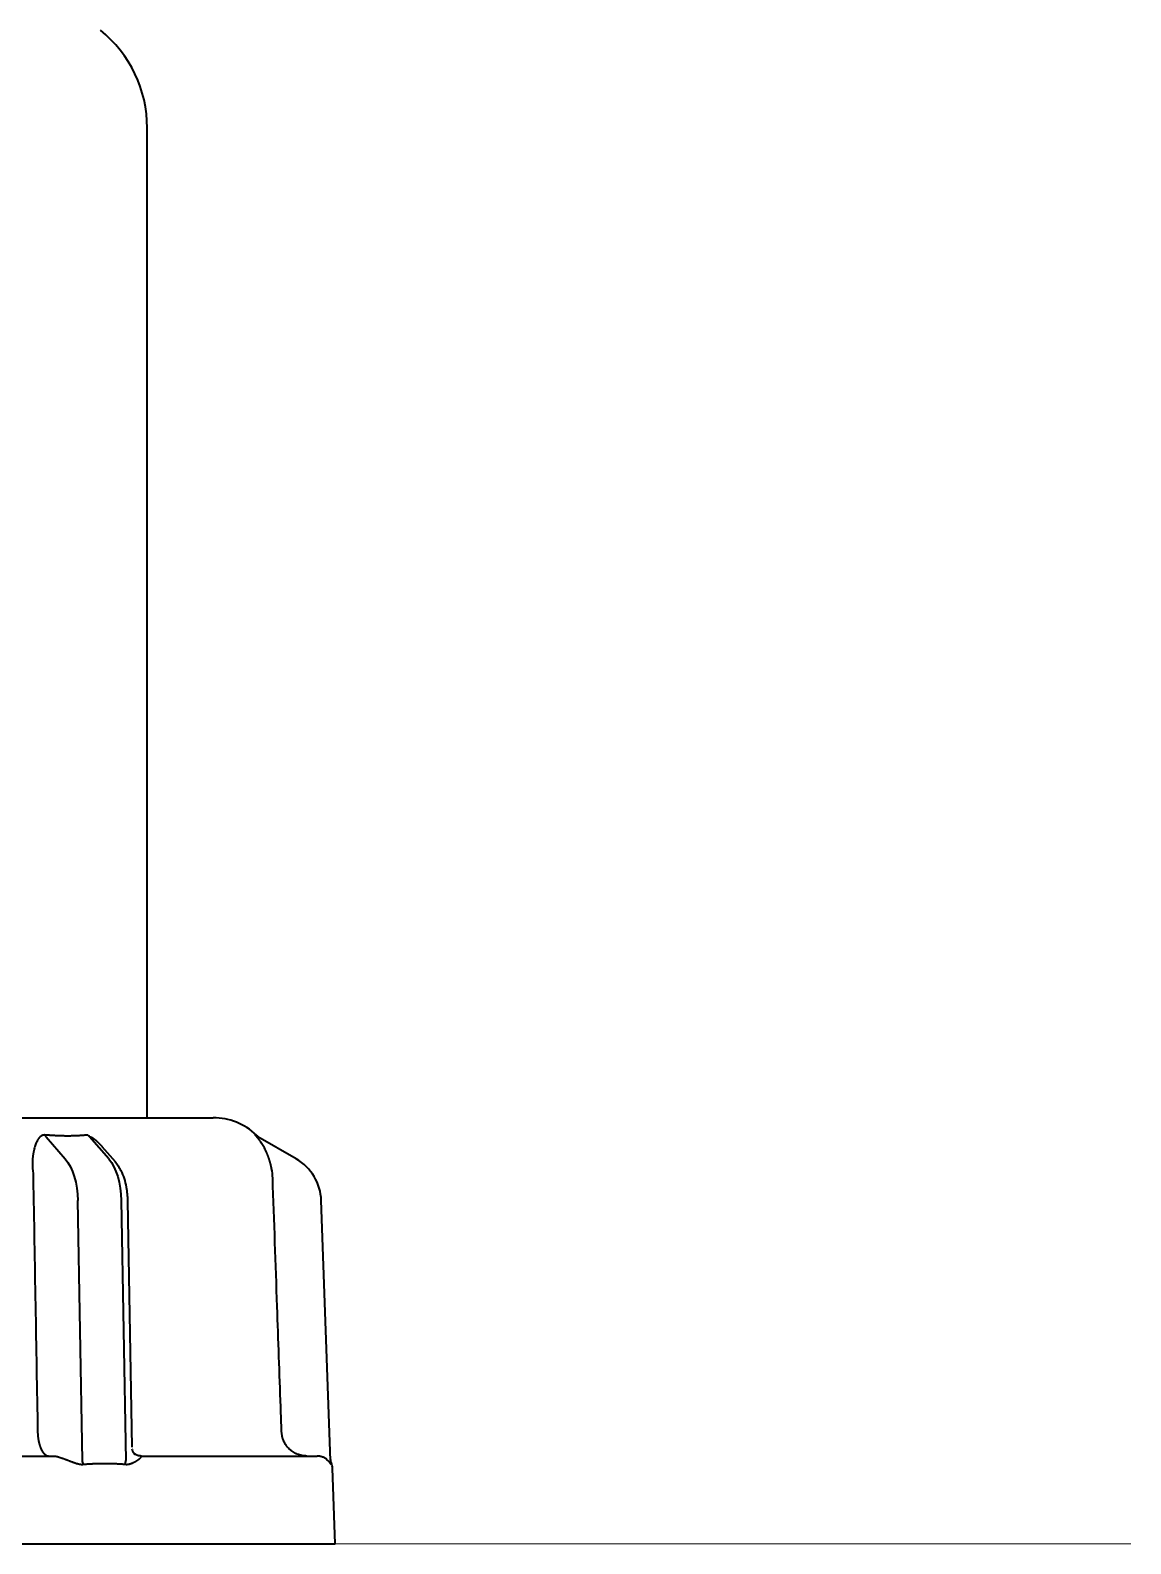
# Model space of a CAD drawing. Extents: x 6569 to 10251, y -294 to 3435.
# Drawn here: x 8603.8 to 8647.8, y 2432.7 to 2493.1 of the extents above; entities that cross this region are included whole.
import ezdxf

# ---------------------------------------------------------------- set-up
doc = ezdxf.new("R2010")
doc.units = 0
doc.header["$LTSCALE"] = 5
doc.layers.get('0').update_dxf_attribs({"linetype": 'CONTINUOUS', "lineweight": 0})
doc.layers.add('1', color=7, linetype='CONTINUOUS', true_color=0xffffff)

msp = doc.modelspace()

# ---------------------------------------------------------------- linework, layer by layer
at = {"color": 4}
msp.add_line((8547.764, 2432.726), (8647.764, 2432.726), dxfattribs=at)
at = {"layer": '1', "color": 7, "linetype": 'Continuous', "lineweight": 35}
for p, q in [((8608.514, 2449.726), (8608.514, 2489.226)), ((8584.385, 2449.726), (8611.144, 2449.726)), ((8612.858, 2449.024), (8612.91, 2448.996)), ((8604.482, 2448.964), (8605.247, 2448.08)), ((8606.979, 2448.08), (8606.214, 2448.964)), ((8606.71, 2448.578), (8607.232, 2447.975)), ((8614.462, 2448.08), (8612.932, 2448.964)), ((8605.928, 2436.048), (8605.747, 2446.418)), ((8607.479, 2446.418), (8607.66, 2436.048)), ((8607.729, 2446.409), (8607.901, 2436.58)), ((8615.823, 2436.048), (8615.461, 2446.418)), ((8590.731, 2436.226), (8604.798, 2436.226)), ((8608.262, 2436.226), (8615.296, 2436.226)), ((8615.865, 2435.932), (8615.853, 2435.896)), ((8616.014, 2432.726), (8615.909, 2435.744)), ((8597.764, 2432.726), (8616.014, 2432.726))]:
    msp.add_line(p, q, dxfattribs=at)
for centre, radius, start, end in [((8603.514, 2489.226), 5, 0, 51.15081), ((8611.144, 2447.226), 2.5, 46.33055, 90), ((8613.462, 2446.348), 2, 2, 60), ((8615.409, 2435.726), 0.5, 2, 24.23094)]:
    msp.add_arc(centre, radius, start, end, dxfattribs=at)
at = {"layer": '1', "color": 7, "linetype": 'Continuous', "lineweight": 35, "extrusion": (0, 0, -1)}
for centre, major_axis, ratio, start_param, end_param in [((8604.607, 2449.397), (0.05, 0.498), 0.350879, 3.622309, 3.863433), ((8606.339, 2449.398), (-0.06, 0.497), 0.631469, 3.734247, 3.975077), ((8604.747, 2446.348), (0, 2), 0.5, 0.523599, 1.53589), ((8606.479, 2446.348), (0, 2), 0.5, 0.523599, 1.53589)]:
    msp.add_ellipse(centre, major_axis=major_axis, ratio=ratio, start_param=start_param, end_param=end_param, dxfattribs=at)
at = {"layer": '1', "color": 7, "linetype": 'Continuous', "lineweight": 35}
for centre, major_axis, ratio, start_param, end_param in [((8613.182, 2449.397), (0.25, 0.433), 0.982349, 2.900465, 3.141593), ((8616.321, 2436.138), (-0.354, 0.354), 1, 0.801342, 1.211242)]:
    msp.add_ellipse(centre, major_axis=major_axis, ratio=ratio, start_param=start_param, end_param=end_param, dxfattribs=at)
for points, knots in [([(8604.342, 2449.024), (8604.34, 2449.024), (8604.336, 2449.022), (8604.33, 2449.02), (8604.323, 2449.018), (8604.317, 2449.015), (8604.311, 2449.012), (8604.305, 2449.009), (8604.299, 2449.006), (8604.293, 2449.002), (8604.287, 2448.998), (8604.28, 2448.994), (8604.274, 2448.99), (8604.268, 2448.986), (8604.262, 2448.981), (8604.256, 2448.976), (8604.25, 2448.971), (8604.244, 2448.966), (8604.238, 2448.96), (8604.231, 2448.954), (8604.225, 2448.948), (8604.219, 2448.942), (8604.213, 2448.935), (8604.201, 2448.921), (8604.183, 2448.899), (8604.16, 2448.868), (8604.139, 2448.834), (8604.115, 2448.789), (8604.088, 2448.73), (8604.06, 2448.655), (8604.033, 2448.571), (8604.013, 2448.499), (8603.999, 2448.445), (8603.991, 2448.412), (8603.983, 2448.378), (8603.976, 2448.345), (8603.97, 2448.311), (8603.964, 2448.277), (8603.958, 2448.243), (8603.953, 2448.209), (8603.949, 2448.175), (8603.945, 2448.141), (8603.941, 2448.107), (8603.939, 2448.072), (8603.936, 2448.038), (8603.934, 2448.004), (8603.933, 2447.969), (8603.932, 2447.935), (8603.932, 2447.901), (8603.932, 2447.866), (8603.933, 2447.832), (8603.935, 2447.798), (8603.937, 2447.763), (8603.939, 2447.729), (8603.941, 2447.706), (8603.942, 2447.695)], [0, 0, 0, 0, 0.004712, 0.009534, 0.014468, 0.019518, 0.02469, 0.029985, 0.035407, 0.04096, 0.046646, 0.052467, 0.058427, 0.064527, 0.070769, 0.077156, 0.083689, 0.09037, 0.0972, 0.104182, 0.111317, 0.118606, 0.126049, 0.13365, 0.16436, 0.195902, 0.228345, 0.261749, 0.318602, 0.379208, 0.44371, 0.512228, 0.53576, 0.559032, 0.582049, 0.604817, 0.627343, 0.649632, 0.671691, 0.693528, 0.715149, 0.736562, 0.757775, 0.778796, 0.799634, 0.820297, 0.840795, 0.861137, 0.881332, 0.901391, 0.921323, 0.94114, 0.960851, 0.980467, 1, 1, 1, 1]), ([(8604.454, 2449.035), (8604.452, 2449.036), (8604.446, 2449.036), (8604.438, 2449.036), (8604.431, 2449.037), (8604.423, 2449.037), (8604.415, 2449.036), (8604.408, 2449.036), (8604.4, 2449.036), (8604.393, 2449.035), (8604.385, 2449.034), (8604.378, 2449.033), (8604.371, 2449.032), (8604.363, 2449.03), (8604.356, 2449.028), (8604.349, 2449.027), (8604.344, 2449.025), (8604.342, 2449.024)], [0, 0, 0, 0, 0.064703, 0.129406, 0.194175, 0.259078, 0.32418, 0.389546, 0.455241, 0.521329, 0.587871, 0.654929, 0.722563, 0.790832, 0.859791, 0.929496, 1, 1, 1, 1]), ([(8606.032, 2449.024), (8606.022, 2449.024), (8606.003, 2449.022), (8605.974, 2449.02), (8605.945, 2449.017), (8605.915, 2449.015), (8605.886, 2449.013), (8605.856, 2449.011), (8605.827, 2449.01), (8605.797, 2449.008), (8605.767, 2449.006), (8605.737, 2449.005), (8605.707, 2449.004), (8605.677, 2449.002), (8605.646, 2449.001), (8605.616, 2449), (8605.585, 2448.999), (8605.555, 2448.998), (8605.524, 2448.998), (8605.493, 2448.997), (8605.462, 2448.996), (8605.431, 2448.996), (8605.4, 2448.996), (8605.368, 2448.996), (8605.337, 2448.996), (8605.306, 2448.996), (8605.274, 2448.996), (8605.242, 2448.996), (8605.211, 2448.996), (8605.179, 2448.997), (8605.147, 2448.998), (8605.115, 2448.998), (8605.083, 2448.999), (8605.05, 2449), (8605.018, 2449.001), (8604.986, 2449.002), (8604.953, 2449.004), (8604.921, 2449.005), (8604.888, 2449.006), (8604.855, 2449.008), (8604.822, 2449.01), (8604.789, 2449.011), (8604.756, 2449.013), (8604.723, 2449.015), (8604.69, 2449.017), (8604.657, 2449.02), (8604.623, 2449.022), (8604.601, 2449.024), (8604.59, 2449.024)], [0, 0, 0, 0, 0.021779, 0.043552, 0.06532, 0.087084, 0.108843, 0.130598, 0.152348, 0.174095, 0.195838, 0.217578, 0.239315, 0.261049, 0.28278, 0.304509, 0.326236, 0.34796, 0.369683, 0.391405, 0.413126, 0.434845, 0.456564, 0.478282, 0.5, 0.521718, 0.543436, 0.565155, 0.586874, 0.608595, 0.630317, 0.65204, 0.673764, 0.695491, 0.71722, 0.738951, 0.760685, 0.782422, 0.804162, 0.825905, 0.847652, 0.869402, 0.891157, 0.912916, 0.93468, 0.956448, 0.978221, 1, 1, 1, 1]), ([(8612.839, 2449.026), (8612.835, 2449.031), (8612.833, 2449.034), (8612.833, 2449.036), (8612.833, 2449.037), (8612.835, 2449.037), (8612.836, 2449.036), (8612.837, 2449.035)], [0, 0, 0, 0, 0.5, 0.5, 0.75, 0.75, 1, 1, 1, 1]), ([(8613.48, 2447.695), (8613.479, 2447.701), (8613.477, 2447.712), (8613.473, 2447.73), (8613.47, 2447.747), (8613.466, 2447.764), (8613.462, 2447.782), (8613.458, 2447.799), (8613.454, 2447.816), (8613.45, 2447.834), (8613.446, 2447.851), (8613.442, 2447.868), (8613.437, 2447.886), (8613.433, 2447.903), (8613.428, 2447.92), (8613.423, 2447.937), (8613.418, 2447.955), (8613.414, 2447.972), (8613.408, 2447.989), (8613.403, 2448.006), (8613.398, 2448.024), (8613.393, 2448.041), (8613.387, 2448.058), (8613.382, 2448.075), (8613.376, 2448.092), (8613.37, 2448.109), (8613.364, 2448.126), (8613.358, 2448.143), (8613.352, 2448.161), (8613.346, 2448.178), (8613.339, 2448.195), (8613.333, 2448.211), (8613.326, 2448.228), (8613.32, 2448.245), (8613.313, 2448.262), (8613.306, 2448.279), (8613.299, 2448.296), (8613.292, 2448.313), (8613.284, 2448.329), (8613.277, 2448.346), (8613.269, 2448.363), (8613.262, 2448.379), (8613.254, 2448.396), (8613.246, 2448.412), (8613.238, 2448.429), (8613.23, 2448.445), (8613.222, 2448.462), (8613.201, 2448.502), (8613.167, 2448.565), (8613.119, 2448.648), (8613.069, 2448.725), (8613.031, 2448.78), (8613.005, 2448.816), (8612.991, 2448.835), (8612.977, 2448.853), (8612.964, 2448.87), (8612.952, 2448.886), (8612.94, 2448.902), (8612.928, 2448.916), (8612.917, 2448.93), (8612.907, 2448.942), (8612.897, 2448.954), (8612.888, 2448.965), (8612.88, 2448.975), (8612.872, 2448.985), (8612.865, 2448.993), (8612.859, 2449.001), (8612.853, 2449.008), (8612.848, 2449.014), (8612.844, 2449.02), (8612.841, 2449.023), (8612.84, 2449.024)], [0, 0, 0, 0, 0.009877, 0.019767, 0.029672, 0.039593, 0.049532, 0.059489, 0.069466, 0.079465, 0.089487, 0.099532, 0.109604, 0.119701, 0.129827, 0.139983, 0.150168, 0.160386, 0.170636, 0.180921, 0.191241, 0.201598, 0.211992, 0.222425, 0.232899, 0.243413, 0.253969, 0.264569, 0.275213, 0.285903, 0.296638, 0.307422, 0.318253, 0.329134, 0.340065, 0.351048, 0.362082, 0.373169, 0.384311, 0.395507, 0.406758, 0.418066, 0.429432, 0.440855, 0.452337, 0.463878, 0.475479, 0.487142, 0.550852, 0.613762, 0.67598, 0.737614, 0.755418, 0.772724, 0.789538, 0.805867, 0.821719, 0.837101, 0.852024, 0.866497, 0.88053, 0.894136, 0.907328, 0.92012, 0.932528, 0.94457, 0.956263, 0.96763, 0.978691, 0.989473, 1, 1, 1, 1]), ([(8606.214, 2448.964), (8606.216, 2448.965), (8606.219, 2448.965), (8606.225, 2448.966), (8606.232, 2448.966), (8606.239, 2448.965), (8606.247, 2448.963), (8606.255, 2448.961), (8606.264, 2448.958), (8606.273, 2448.955), (8606.283, 2448.951), (8606.293, 2448.946), (8606.304, 2448.94), (8606.316, 2448.934), (8606.327, 2448.927), (8606.34, 2448.92), (8606.353, 2448.911), (8606.366, 2448.902), (8606.38, 2448.892), (8606.394, 2448.882), (8606.409, 2448.871), (8606.424, 2448.859), (8606.44, 2448.846), (8606.456, 2448.833), (8606.472, 2448.818), (8606.489, 2448.803), (8606.506, 2448.789), (8606.523, 2448.772), (8606.544, 2448.753), (8606.572, 2448.726), (8606.605, 2448.693), (8606.643, 2448.652), (8606.679, 2448.613), (8606.702, 2448.587), (8606.71, 2448.578)], [0, 0, 0, 0, 0.011196, 0.022245, 0.033363, 0.044763, 0.056639, 0.069167, 0.082495, 0.096747, 0.112024, 0.128408, 0.145965, 0.164751, 0.184809, 0.206175, 0.22888, 0.252949, 0.278402, 0.305258, 0.333531, 0.363235, 0.394381, 0.426978, 0.461034, 0.496558, 0.533556, 0.565127, 0.611078, 0.67141, 0.746123, 0.835219, 0.938696, 1, 1, 1, 1]), ([(8607.232, 2447.975), (8607.322, 2447.867), (8607.514, 2447.574), (8607.684, 2447.024), (8607.725, 2446.599), (8607.729, 2446.409)], [0, 0, 0, 0, 0.282047, 0.696349, 1, 1, 1, 1]), ([(8613.879, 2437.191), (8613.868, 2437.524), (8613.856, 2437.857), (8613.797, 2439.523), (8613.75, 2440.856), (8613.644, 2443.897), (8613.583, 2445.605), (8613.523, 2447.313)], [0, 0, 0, 0, 0.098732, 0.098732, 0.493661, 0.493661, 1, 1, 1, 1]), ([(8604.142, 2437.191), (8604.142, 2437.189), (8604.142, 2437.183), (8604.142, 2437.175), (8604.142, 2437.167), (8604.142, 2437.159), (8604.143, 2437.151), (8604.143, 2437.142), (8604.143, 2437.134), (8604.144, 2437.126), (8604.144, 2437.117), (8604.144, 2437.109), (8604.145, 2437.101), (8604.145, 2437.092), (8604.146, 2437.083), (8604.147, 2437.075), (8604.147, 2437.066), (8604.148, 2437.057), (8604.149, 2437.049), (8604.149, 2437.04), (8604.15, 2437.031), (8604.151, 2437.022), (8604.152, 2437.013), (8604.153, 2437.004), (8604.154, 2436.995), (8604.155, 2436.986), (8604.156, 2436.977), (8604.157, 2436.968), (8604.158, 2436.959), (8604.159, 2436.95), (8604.16, 2436.941), (8604.162, 2436.932), (8604.163, 2436.922), (8604.164, 2436.913), (8604.166, 2436.904), (8604.167, 2436.895), (8604.169, 2436.885), (8604.17, 2436.876), (8604.172, 2436.867), (8604.174, 2436.857), (8604.175, 2436.848), (8604.177, 2436.838), (8604.179, 2436.829), (8604.181, 2436.82), (8604.183, 2436.81), (8604.185, 2436.801), (8604.187, 2436.791), (8604.189, 2436.782), (8604.191, 2436.772), (8604.193, 2436.763), (8604.196, 2436.754), (8604.198, 2436.744), (8604.2, 2436.735), (8604.203, 2436.725), (8604.205, 2436.716), (8604.208, 2436.707), (8604.21, 2436.697), (8604.213, 2436.688), (8604.216, 2436.679), (8604.218, 2436.669), (8604.221, 2436.66), (8604.224, 2436.651), (8604.227, 2436.642), (8604.23, 2436.632), (8604.233, 2436.623), (8604.236, 2436.614), (8604.24, 2436.605), (8604.243, 2436.596), (8604.246, 2436.587), (8604.25, 2436.578), (8604.253, 2436.569), (8604.256, 2436.56), (8604.26, 2436.551), (8604.264, 2436.543), (8604.267, 2436.534), (8604.271, 2436.525), (8604.275, 2436.517), (8604.279, 2436.508), (8604.283, 2436.5), (8604.287, 2436.491), (8604.291, 2436.483), (8604.295, 2436.475), (8604.299, 2436.467), (8604.303, 2436.458), (8604.308, 2436.45), (8604.312, 2436.443), (8604.317, 2436.435), (8604.321, 2436.427), (8604.326, 2436.419), (8604.33, 2436.412), (8604.335, 2436.405), (8604.34, 2436.397), (8604.345, 2436.39), (8604.349, 2436.383), (8604.354, 2436.376), (8604.359, 2436.369), (8604.364, 2436.362), (8604.37, 2436.356), (8604.375, 2436.349), (8604.38, 2436.343), (8604.385, 2436.337), (8604.391, 2436.331), (8604.396, 2436.325), (8604.401, 2436.319), (8604.407, 2436.313), (8604.413, 2436.308), (8604.418, 2436.302), (8604.424, 2436.297), (8604.43, 2436.292), (8604.436, 2436.287), (8604.441, 2436.282), (8604.447, 2436.278), (8604.453, 2436.273), (8604.459, 2436.269), (8604.465, 2436.265), (8604.472, 2436.261), (8604.478, 2436.258), (8604.484, 2436.254), (8604.49, 2436.251), (8604.497, 2436.248), (8604.503, 2436.245), (8604.509, 2436.242), (8604.516, 2436.24), (8604.522, 2436.237), (8604.529, 2436.235), (8604.535, 2436.233), (8604.542, 2436.232), (8604.549, 2436.23), (8604.555, 2436.229), (8604.562, 2436.228), (8604.569, 2436.227), (8604.576, 2436.227), (8604.583, 2436.226), (8604.587, 2436.226), (8604.589, 2436.226)], [0, 0, 0, 0, 0.005202, 0.01044, 0.015714, 0.021025, 0.026371, 0.031754, 0.037173, 0.042628, 0.048119, 0.053646, 0.05921, 0.06481, 0.070446, 0.076118, 0.081826, 0.087571, 0.093352, 0.099169, 0.105022, 0.110911, 0.116837, 0.122798, 0.128796, 0.134831, 0.140901, 0.147008, 0.15315, 0.159329, 0.165545, 0.171796, 0.178084, 0.184408, 0.190768, 0.197164, 0.203597, 0.210066, 0.216571, 0.223112, 0.22969, 0.236304, 0.242954, 0.24964, 0.256363, 0.263122, 0.269917, 0.276748, 0.283615, 0.290519, 0.297459, 0.304436, 0.311448, 0.318497, 0.325582, 0.332703, 0.339861, 0.347055, 0.354285, 0.361551, 0.368854, 0.376193, 0.383568, 0.39098, 0.398428, 0.405912, 0.413432, 0.420988, 0.428581, 0.43621, 0.443876, 0.451578, 0.459316, 0.46709, 0.474901, 0.482747, 0.490631, 0.49855, 0.506506, 0.514498, 0.522526, 0.530591, 0.538692, 0.546829, 0.555002, 0.563212, 0.571458, 0.579741, 0.58806, 0.596415, 0.604806, 0.613234, 0.621698, 0.630198, 0.638734, 0.647307, 0.655917, 0.664562, 0.673244, 0.681962, 0.690717, 0.699507, 0.708335, 0.717198, 0.726098, 0.735034, 0.744006, 0.753015, 0.76206, 0.771142, 0.78026, 0.789414, 0.798604, 0.807831, 0.817094, 0.826394, 0.835729, 0.845102, 0.85451, 0.863955, 0.873436, 0.882954, 0.892508, 0.902098, 0.911724, 0.921387, 0.931087, 0.940822, 0.950594, 0.960403, 0.970248, 0.980129, 0.990046, 1, 1, 1, 1]), ([(8614.879, 2436.226), (8614.863, 2436.226), (8614.846, 2436.227), (8614.814, 2436.228), (8614.798, 2436.229), (8614.75, 2436.234), (8614.719, 2436.238), (8614.625, 2436.257), (8614.564, 2436.275), (8614.49, 2436.305), (8614.475, 2436.311), (8614.446, 2436.325), (8614.403, 2436.346), (8614.334, 2436.386), (8614.282, 2436.423), (8614.245, 2436.453), (8614.232, 2436.463), (8614.208, 2436.484), (8614.196, 2436.495), (8614.162, 2436.528), (8614.14, 2436.552), (8614.108, 2436.588), (8614.098, 2436.601), (8614.079, 2436.626), (8614.069, 2436.639), (8614.023, 2436.705), (8613.991, 2436.76), (8613.953, 2436.848), (8613.941, 2436.877), (8613.926, 2436.923), (8613.921, 2436.939), (8613.912, 2436.97), (8613.908, 2436.985), (8613.89, 2437.063), (8613.882, 2437.127), (8613.879, 2437.191)], [0, 0, 0, 0, 0.03125, 0.03125, 0.0625, 0.0625, 0.125, 0.125, 0.25, 0.25, 0.28125, 0.28125, 0.3125, 0.375, 0.4375, 0.4375, 0.46875, 0.46875, 0.5, 0.5, 0.5625, 0.5625, 0.59375, 0.59375, 0.625, 0.625, 0.75, 0.75, 0.8125, 0.8125, 0.84375, 0.84375, 0.875, 0.875, 1, 1, 1, 1]), ([(8607.897, 2436.517), (8607.902, 2436.484), (8607.926, 2436.418), (8607.976, 2436.334), (8608.023, 2436.3), (8608.036, 2436.292)], [0, 0, 0, 0, 0.407874, 0.854533, 1, 1, 1, 1]), ([(8608.262, 2436.226), (8608.262, 2436.226), (8608.261, 2436.226), (8608.26, 2436.226), (8608.258, 2436.226), (8608.255, 2436.226), (8608.252, 2436.226), (8608.248, 2436.226), (8608.244, 2436.227), (8608.239, 2436.227), (8608.233, 2436.227), (8608.227, 2436.228), (8608.221, 2436.228), (8608.213, 2436.229), (8608.205, 2436.23), (8608.197, 2436.232), (8608.188, 2436.234), (8608.179, 2436.236), (8608.169, 2436.238), (8608.158, 2436.241), (8608.147, 2436.244), (8608.135, 2436.248), (8608.123, 2436.253), (8608.111, 2436.258), (8608.098, 2436.264), (8608.085, 2436.27), (8608.071, 2436.278), (8608.057, 2436.286), (8608.043, 2436.295), (8608.029, 2436.305), (8608.015, 2436.317), (8608, 2436.329), (8607.986, 2436.342), (8607.971, 2436.357), (8607.962, 2436.367), (8607.957, 2436.373)], [0, 0, 0, 0, 0.002611, 0.00694, 0.012997, 0.020783, 0.0303, 0.041547, 0.054527, 0.069238, 0.085681, 0.103857, 0.123764, 0.145404, 0.168776, 0.19388, 0.220716, 0.249285, 0.279587, 0.31162, 0.345386, 0.380884, 0.418115, 0.457078, 0.497773, 0.540201, 0.58436, 0.630253, 0.677877, 0.727234, 0.778323, 0.831144, 0.885697, 0.941982, 1, 1, 1, 1]), ([(8604.798, 2436.226), (8604.8, 2436.226), (8604.803, 2436.226), (8604.808, 2436.226), (8604.813, 2436.226), (8604.818, 2436.225), (8604.824, 2436.225), (8604.83, 2436.224), (8604.836, 2436.223), (8604.842, 2436.222), (8604.849, 2436.221), (8604.856, 2436.22), (8604.863, 2436.219), (8604.87, 2436.217), (8604.878, 2436.216), (8604.886, 2436.214), (8604.894, 2436.212), (8604.902, 2436.211), (8604.911, 2436.209), (8604.919, 2436.206), (8604.928, 2436.204), (8604.937, 2436.202), (8604.947, 2436.199), (8604.957, 2436.196), (8604.966, 2436.194), (8604.977, 2436.191), (8604.987, 2436.188), (8605.002, 2436.183), (8605.021, 2436.177), (8605.046, 2436.169), (8605.072, 2436.16), (8605.099, 2436.151), (8605.127, 2436.142), (8605.155, 2436.131), (8605.185, 2436.121), (8605.215, 2436.11), (8605.247, 2436.098), (8605.268, 2436.09), (8605.279, 2436.086)], [0, 0, 0, 0, 0.014379, 0.028904, 0.043589, 0.058446, 0.073488, 0.088728, 0.104176, 0.119845, 0.135744, 0.151885, 0.168277, 0.184931, 0.201854, 0.219056, 0.236545, 0.254329, 0.272417, 0.290814, 0.309528, 0.328566, 0.347934, 0.367637, 0.387683, 0.408076, 0.428821, 0.449923, 0.497367, 0.546389, 0.597035, 0.649344, 0.703354, 0.759099, 0.816609, 0.875912, 0.937034, 1, 1, 1, 1]), ([(8605.279, 2436.086), (8605.285, 2436.083), (8605.297, 2436.079), (8605.315, 2436.072), (8605.333, 2436.065), (8605.351, 2436.058), (8605.369, 2436.051), (8605.387, 2436.044), (8605.405, 2436.037), (8605.423, 2436.03), (8605.441, 2436.023), (8605.459, 2436.017), (8605.476, 2436.01), (8605.494, 2436.003), (8605.512, 2435.996), (8605.529, 2435.99), (8605.547, 2435.983), (8605.564, 2435.977), (8605.582, 2435.97), (8605.609, 2435.961), (8605.646, 2435.948), (8605.69, 2435.934), (8605.733, 2435.921), (8605.768, 2435.912), (8605.797, 2435.906), (8605.819, 2435.902), (8605.841, 2435.899), (8605.862, 2435.896), (8605.883, 2435.894), (8605.904, 2435.894), (8605.925, 2435.893), (8605.945, 2435.894), (8605.958, 2435.895), (8605.965, 2435.896)], [0, 0, 0, 0, 0.025953, 0.051868, 0.077745, 0.103588, 0.129396, 0.155172, 0.180918, 0.206634, 0.232323, 0.257987, 0.283627, 0.309244, 0.334841, 0.360418, 0.385979, 0.411523, 0.437054, 0.462572, 0.530757, 0.596034, 0.658483, 0.718197, 0.751135, 0.783581, 0.815569, 0.847136, 0.878317, 0.909154, 0.939685, 0.969953, 1, 1, 1, 1]), ([(8605.965, 2435.896), (8605.978, 2435.897), (8606.005, 2435.9), (8606.046, 2435.903), (8606.088, 2435.907), (8606.13, 2435.91), (8606.172, 2435.913), (8606.215, 2435.915), (8606.259, 2435.918), (8606.302, 2435.92), (8606.347, 2435.922), (8606.391, 2435.924), (8606.437, 2435.926), (8606.482, 2435.927), (8606.528, 2435.929), (8606.575, 2435.93), (8606.622, 2435.931), (8606.67, 2435.931), (8606.717, 2435.932), (8606.766, 2435.932), (8606.826, 2435.932), (8606.898, 2435.932), (8606.98, 2435.931), (8607.061, 2435.93), (8607.141, 2435.928), (8607.218, 2435.925), (8607.295, 2435.922), (8607.369, 2435.918), (8607.442, 2435.913), (8607.514, 2435.908), (8607.584, 2435.902), (8607.63, 2435.898), (8607.653, 2435.896)], [0, 0, 0, 0, 0.023767, 0.047813, 0.072139, 0.096746, 0.121634, 0.146804, 0.172257, 0.197993, 0.224014, 0.25032, 0.276911, 0.303788, 0.330952, 0.358404, 0.386144, 0.414172, 0.44249, 0.471098, 0.499996, 0.549727, 0.598592, 0.646596, 0.693742, 0.740031, 0.785469, 0.830058, 0.873802, 0.916704, 0.958769, 1, 1, 1, 1]), ([(8607.653, 2435.896), (8607.656, 2435.895), (8607.662, 2435.895), (8607.671, 2435.894), (8607.681, 2435.894), (8607.69, 2435.894), (8607.699, 2435.894), (8607.709, 2435.894), (8607.718, 2435.894), (8607.728, 2435.895), (8607.738, 2435.896), (8607.747, 2435.897), (8607.757, 2435.898), (8607.767, 2435.9), (8607.777, 2435.901), (8607.787, 2435.903), (8607.797, 2435.905), (8607.807, 2435.908), (8607.817, 2435.91), (8607.827, 2435.913), (8607.837, 2435.916), (8607.847, 2435.919), (8607.857, 2435.922), (8607.868, 2435.925), (8607.878, 2435.929), (8607.888, 2435.933), (8607.899, 2435.937), (8607.909, 2435.941), (8607.919, 2435.945), (8607.93, 2435.95), (8607.94, 2435.955), (8607.95, 2435.96), (8607.965, 2435.967), (8607.984, 2435.976), (8608.007, 2435.988), (8608.029, 2436), (8608.05, 2436.012), (8608.071, 2436.025), (8608.091, 2436.037), (8608.11, 2436.049), (8608.129, 2436.062), (8608.147, 2436.074), (8608.158, 2436.082), (8608.164, 2436.086)], [0, 0, 0, 0, 0.014414, 0.028974, 0.043684, 0.058551, 0.073581, 0.088779, 0.104152, 0.119704, 0.13544, 0.151365, 0.167484, 0.183801, 0.200322, 0.217049, 0.233988, 0.251142, 0.268514, 0.286109, 0.303929, 0.321979, 0.34026, 0.358778, 0.377533, 0.39653, 0.41577, 0.435257, 0.454992, 0.474978, 0.495218, 0.515714, 0.536467, 0.583885, 0.63104, 0.677944, 0.724604, 0.77103, 0.817232, 0.86322, 0.909004, 0.954594, 1, 1, 1, 1]), ([(8608.164, 2436.086), (8608.167, 2436.088), (8608.173, 2436.093), (8608.182, 2436.099), (8608.191, 2436.106), (8608.199, 2436.112), (8608.207, 2436.118), (8608.214, 2436.124), (8608.221, 2436.13), (8608.228, 2436.136), (8608.234, 2436.141), (8608.24, 2436.147), (8608.246, 2436.152), (8608.251, 2436.157), (8608.256, 2436.162), (8608.26, 2436.166), (8608.264, 2436.171), (8608.268, 2436.175), (8608.272, 2436.179), (8608.275, 2436.183), (8608.278, 2436.187), (8608.28, 2436.191), (8608.282, 2436.194), (8608.284, 2436.198), (8608.285, 2436.201), (8608.286, 2436.204), (8608.287, 2436.206), (8608.288, 2436.209), (8608.288, 2436.211), (8608.288, 2436.213), (8608.287, 2436.215), (8608.286, 2436.217), (8608.285, 2436.219), (8608.284, 2436.221), (8608.282, 2436.222), (8608.28, 2436.223), (8608.278, 2436.224), (8608.275, 2436.225), (8608.272, 2436.225), (8608.269, 2436.226), (8608.266, 2436.226), (8608.263, 2436.226), (8608.262, 2436.226)], [0, 0, 0, 0, 0.035073, 0.069552, 0.103441, 0.136743, 0.169461, 0.201601, 0.233165, 0.264159, 0.294588, 0.324455, 0.353767, 0.382529, 0.410747, 0.438426, 0.465574, 0.492197, 0.518301, 0.543896, 0.568988, 0.593586, 0.6177, 0.641338, 0.66451, 0.687227, 0.7095, 0.731341, 0.752762, 0.773776, 0.794397, 0.81464, 0.834519, 0.854051, 0.873253, 0.892142, 0.910736, 0.929056, 0.947121, 0.964952, 0.982571, 1, 1, 1, 1]), ([(8615.853, 2435.896), (8615.853, 2435.893), (8615.851, 2435.893), (8615.848, 2435.895), (8615.845, 2435.898), (8615.838, 2435.906), (8615.835, 2435.912), (8615.826, 2435.925), (8615.821, 2435.932), (8615.81, 2435.948), (8615.803, 2435.956), (8615.79, 2435.974), (8615.783, 2435.983), (8615.759, 2436.011), (8615.742, 2436.03), (8615.7, 2436.069), (8615.677, 2436.088), (8615.638, 2436.117), (8615.624, 2436.126), (8615.594, 2436.144), (8615.578, 2436.153), (8615.544, 2436.17), (8615.526, 2436.178), (8615.488, 2436.192), (8615.467, 2436.199), (8615.434, 2436.208), (8615.423, 2436.211), (8615.399, 2436.216), (8615.387, 2436.218), (8615.362, 2436.222), (8615.349, 2436.224), (8615.323, 2436.226), (8615.309, 2436.226), (8615.296, 2436.226)], [0, 0, 0, 0, 0.0625, 0.0625, 0.125, 0.125, 0.1875, 0.1875, 0.25, 0.25, 0.3125, 0.3125, 0.375, 0.375, 0.5, 0.5, 0.625, 0.625, 0.6875, 0.6875, 0.75, 0.75, 0.8125, 0.8125, 0.875, 0.875, 0.90625, 0.90625, 0.9375, 0.9375, 0.96875, 0.96875, 1, 1, 1, 1])]:
    msp.add_open_spline(points, degree=3, knots=knots, dxfattribs=at)
for points in [[(8604.59, 2449.024), (8604.545, 2449.028), (8604.5, 2449.032), (8604.454, 2449.035)], [(8606.148, 2449.035), (8606.109, 2449.032), (8606.071, 2449.028), (8606.032, 2449.024)], [(8612.837, 2449.035), (8612.845, 2449.031), (8612.851, 2449.028), (8612.857, 2449.025)], [(8603.942, 2447.695), (8603.955, 2447.569), (8603.962, 2447.441), (8603.965, 2447.313)], [(8603.965, 2447.313), (8604.023, 2443.939), (8604.082, 2440.565), (8604.142, 2437.191)], [(8613.523, 2447.313), (8613.519, 2447.442), (8613.504, 2447.569), (8613.48, 2447.695)], [(8605.965, 2435.896), (8605.949, 2435.944), (8605.936, 2435.996), (8605.928, 2436.048)], [(8607.653, 2435.896), (8607.652, 2435.92), (8607.652, 2435.97), (8607.657, 2436.022), (8607.66, 2436.048)]]:
    msp.add_open_spline(points, degree=3, dxfattribs=at)

doc.saveas('drawing.dxf')
